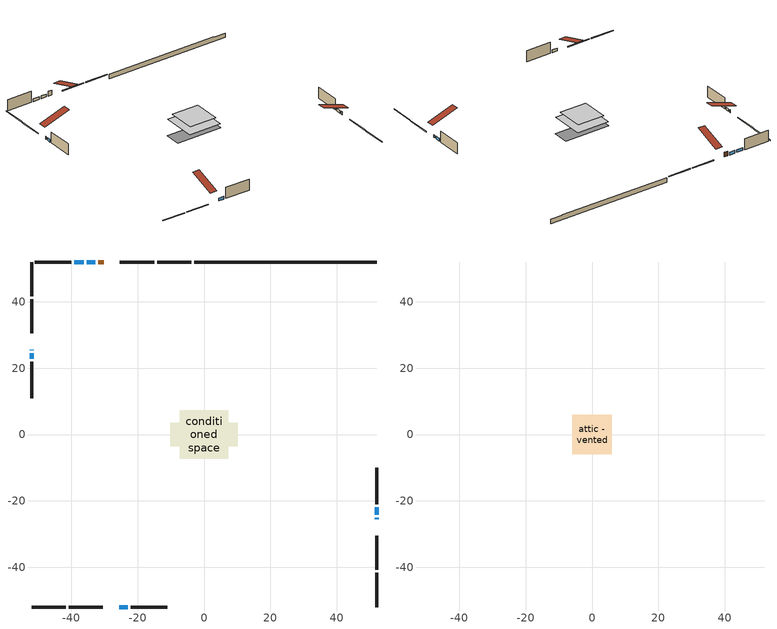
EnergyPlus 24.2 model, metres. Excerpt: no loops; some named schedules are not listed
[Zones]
conditioned space
 floor adiabatic (AdiabaticFloorConstruction): -7.26,-7.26 -7.26,7.26 7.26,7.26 7.26,-7.26 z2.74
 floor foundation (Slab1 construction): -10.2,-3.52 -10.2,3.52 10.2,3.52 10.2,-3.52 z-1.83
 wall outside (RimJoist1 construction): -3.83,51.96 -14.12,51.96 / -51.96,-51.96 -41.68,-51.96 / -51.96,51.96 -51.96,41.68 / 51.96,-51.96 51.96,-41.68 z0.3:0.6
 wall outside (RimJoist2 construction): -15.05,51.96 -25.33,51.96 / -40.75,-51.96 -30.46,-51.96 / -51.96,40.75 -51.96,30.46 / 51.96,-40.75 51.96,-30.46 z0.3:0.6
 wall outside (AdiabaticWallConstruction 1): -30.26,51.96 -31.83,51.96 z0.3:2.33
 wall outside (AdiabaticWallConstruction): -32.76,51.96 -35.3,51.96 / 51.96,-25.53 51.96,-25.05 / -51.96,25.53 -51.96,25.35 / 51.96,-24.13 51.96,-21.98 / -36.23,51.96 -39.09,51.96 / -25.53,-51.96 -22.99,-51.96 / -51.96,24.42 -51.96,22.83 z0.3:1.52
 wall outside (Wall1 construction): -40.02,51.96 -51.03,51.96 / -22.06,-51.96 -11.04,-51.96 / -51.96,21.9 -51.96,10.89 / 51.96,-21.05 51.96,-10.03 z0.3:5.18
 wall foundation (FoundationWall1 construction): -2.9,51.96,-1.83 -2.9,51.96,0.3 46.48,51.96,0.3 46.48,51.96,0.15 51.96,51.96,0.15 51.96,51.96,-1.83
 window (WindowConstruction 4): -32.76,51.96 -35.3,51.96 z0.3:1.52
 window (WindowConstruction 5): 51.96,-25.53 51.96,-25.05 z0.3:1.52
 window (WindowConstruction 6): -51.96,25.53 -51.96,25.35 z0.3:1.52
 window (WindowConstruction): 51.96,-24.12 51.96,-21.98 z0.3:1.52
 window (WindowConstruction 1): -36.23,51.96 -39.09,51.96 z0.3:1.52
 window (WindowConstruction 2): -25.53,-51.96 -22.99,-51.96 z0.3:1.52
 window (WindowConstruction 3): -51.96,24.42 -51.96,22.83 z0.3:1.52
 door (Door): -30.26,51.96 -31.83,51.96 z0.3:2.33
 ceiling adiabatic (AdiabaticFloorConstruction): 7.26,-7.26 7.26,7.26 -7.26,7.26 -7.26,-7.26 z2.74
attic - vented
 floor to conditioned space (Floor1 construction Reversed): -5.99,-5.99 -5.99,5.99 5.99,5.99 5.99,-5.99 z5.18
 roof outside (Roof1 construction): -29.34,51.96,5.18 -29.34,40.3,9.07 -26.26,40.3,9.07 -26.26,51.96,5.18; -26.46,-51.96,5.18 -26.46,-40.3,9.07 -29.53,-40.3,9.07 -29.53,-51.96,5.18; -51.96,26.46,5.18 -40.3,26.46,9.07 -40.3,29.53,9.07 -51.96,29.53,5.18; 51.96,-26.46,5.18 40.3,-26.46,9.07 40.3,-29.53,9.07 51.96,-29.53,5.18
[Building]
Building 1: Terrain=Suburbs
[Site:Location]
Toronto City Centre_ON: Latitude {deg}=43.63; Longitude {deg}=-79.39; Time Zone {hr}=-5; Elevation {m}=77; Keep Site Location Information=Yes
[Site:GroundTemperature:Shallow]
5.01852, 3.26908, 3.12898, 3.95918, 7.29196, 10.6092, 13.4851, 15.3069, 15.4617, 13.9799, 11.1774, 7.9619
[Site:WaterMainsTemperature]
Calculation Method=Schedule; Temperature Schedule=mains temperature schedule
[Material] Roughness=Rough; Thermal Absorptance=0.9
Name | Thickness {m} | Conductivity {W/m-K} | Density {kg/m3} | Specific Heat {J/kg-K} | Solar Absorptance | Visible Absorptance
asphalt or fiberglass shingles | 0.00635 | 0.162714 | 1121.4 | 1465.45 | 0.4 | 0.4
ceiling loosefill ins | 0.0846667 | 0.0480833 | 16.02 | 1046.75 | 0.7 | 0.7
ceiling stud and cavity | 0.1397 | 0.0880546 | 65.682 | 1177.47 | 0.7 | 0.7
concrete 4.0 in. | 0.1016 | 1.803125 | 2242.8 | 837.4 | 0.7 | 0.7
concrete 8.0 in. | 0.2032 | 1.803125 | 2242.8 | 837.4 | 0.7 | 0.7
door material | 0.04445 | 0.053851 | 512.64 | 1214.23 | 0.7 | 0.7
floor covering | 0.0127 | 0.0433444 | 54.468 | 1339.84 | 0.6 | 0.6
floor rigid ins; wall rigid ins | 0.512978 | 0.029427 | 32.04 | 1214.23 | 0.7 | 0.7
floor stud and cavity | 0.1397 | 1.75129 | 37.0049 | 1207.88 | 0.7 | 0.7
furniture material conditioned space 1 | 0.1524 | 0.115458 | 640.8 | 1214.23 | 0.6 | 0.6
gypsum board | 0.0127 | 0.160291 | 801 | 837.4 | 0.6 | 0.6
osb sheathing 0.5 in. | 0.0127 | 0.115458 | 512.64 | 1214.23 | 0.7 | 0.7
osb sheathing 0.75 in. | 0.01905 | 0.115458 | 512.64 | 1214.23 | 0.7 | 0.7
osb sheathing 2.0 in. | 0.0508 | 0.115458 | 512.64 | 1214.23 | 0.7 | 0.7
rim joist stud and cavity | 0.0508 | 0.0451784 | 125.044 | 1163.47 | 0.6 | 0.6
rim joist stud and cavity 1 | 0.0508 | 0.648972 | 50.32683 | 1063.81 | 0.6 | 0.6
wall stud and cavity | 0.1397 | 0.268041 | 139.0536 | 1170.24 | 0.7 | 0.7
wall stud and cavity 1 | 0.0889 | 0.380278 | 52.3479 | 1209.89 | 0.7 | 0.7
wall stud and cavity 2 | 0.0889 | 0.391764 | 83.0341 | 1211.67 | 0.7 | 0.7
wood siding | 0.0254 | 0.102417 | 544.68 | 1172.36 | 0.74 | 0.74
wood siding 1; wood siding 2; wood siding 3 | 0.0254 | 0.102417 | 544.68 | 1172.36 | 0.7 | 0.7
[WindowMaterial:SimpleGlazingSystem]
Name | U-Factor {W/m2-K} | Solar Heat Gain Coefficient
WindowMaterial | 3.304596 | 0.64
WindowMaterial 1 | 3.30232 | 0.65
WindowMaterial 2 | 3.29721 | 0.69
WindowMaterial 3 | 3.30573 | 0.58
WindowMaterial 4 | 3.30687 | 0.54
WindowMaterial 5 | 3.304596 | 0.5
[Construction]
AdiabaticFloorConstruction: floor stud and cavity, floor rigid ins, osb sheathing 0.75 in., floor covering
AdiabaticWallConstruction: wood siding 2, wall rigid ins, wall stud and cavity 1, gypsum board
AdiabaticWallConstruction 1: wood siding 3, wall rigid ins, wall stud and cavity 1, gypsum board
Door: door material
Floor1 construction Reversed: gypsum board, ceiling stud and cavity, ceiling loosefill ins
FoundationWall1 construction: concrete 8.0 in.
furniture construction conditioned space 1: furniture material conditioned space 1
PartitionWallConstruction: gypsum board, wall stud and cavity 2, gypsum board
RimJoist1 construction: wood siding 1, osb sheathing 2.0 in., rim joist stud and cavity
RimJoist2 construction: wood siding 1, rim joist stud and cavity 1
Roof1 construction: asphalt or fiberglass shingles
Slab1 construction: concrete 4.0 in.
Wall1 construction: wood siding, osb sheathing 0.5 in., wall stud and cavity, gypsum board
WindowConstruction: WindowMaterial
WindowConstruction 1: WindowMaterial 1
WindowConstruction 2; WindowConstruction 4: WindowMaterial 2
WindowConstruction 3: WindowMaterial 3
WindowConstruction 5: WindowMaterial 4
WindowConstruction 6: WindowMaterial 5
[Zone] Multiplier=1; Part of Total Floor Area=Yes
Name | Volume {m3}
attic - vented | 90.5429
conditioned space | 890.7
[Space]
Name | Zone | Volume {m3}
attic - vented 1 | attic - vented | 90.5429
conditioned space 1 | conditioned space | 890.7
[ZoneInfiltration:EffectiveLeakageArea]
infil attic - vented 1: Zone or Space=attic - vented 1; Schedule=Always On Discrete; Effective Air Leakage Area {cm2}=6039.58; Stack Coefficient=0.000270395; Wind Coefficient=1.11101e-05
[ZoneMixing]
whole house fan mix: Zone or Space=attic - vented; Schedule=Always On Continuous; Design Flow Rate Calculation Method=Flow/Zone; Design Flow Rate {m3/s}=0; Source Zone or Space=conditioned space
[SurfaceProperty:ExposedFoundationPerimeter]
Slab1: Exposed Perimeter Calculation Method=TotalExposedPerimeter; Total Exposed Perimeter {m}=54.865
[InternalMass] Zone or ZoneList=conditioned space; Space or SpaceList=conditioned space 1
Name | Construction | Surface Area {m2}
furniture mass conditioned space 1 | furniture construction conditioned space 1 | 141.816
partition wall mass | PartitionWallConstruction | 354.54
[Lights]
interior lighting: Zone or ZoneList or Space or SpaceList=conditioned space 1; Schedule=interior lighting schedule; Design Level Calculation Method=LightingLevel; Lighting Level {W}=343.2; Return Air Fraction=0; Fraction Radiant=0.6; Fraction Visible=0.2; Fraction Replaceable=1
[People]
occupants: Zone or ZoneList or Space or SpaceList=conditioned space 1; Number of People Schedule=occupants schedule; Number of People Calculation Method=People; Number of People=3; Fraction Radiant=0.314171; Sensible Heat Fraction=0.56303; Activity Level Schedule=occupants activity schedule; Carbon Dioxide Generation Rate {m3/s-W}=0; Enable ASHRAE 55 Comfort Warnings=No; Mean Radiant Temperature Calculation Type=EnclosureAveraged
[ElectricEquipment] Zone or ZoneList or Space or SpaceList=conditioned space 1; Design Level Calculation Method=EquipmentLevel
Name | Schedule | Design Level {W} | Fraction Latent | Fraction Radiant | Fraction Lost
clothes dryer | clothes dryer schedule | 140.772 | 0.015 | 0.081 | 0.85
clothes washer | clothes washer schedule | 32.1985 | 0.03 | 0.162 | 0.7
cooking range | cooking range schedule | 215.147 | 0.08 | 0.432 | 0.2
dishwasher | dishwasher schedule | 66.8632 | 0.3 | 0.18 | 0.4
fridge | fridge schedule | 72.9452 | 0 | 0.6 | 0
mech vent bath fan 0 | mech vent bath fan 0 schedule | 50.2 | 0 | 0 | 1
mech vent house fan | mech vent house fan schedule | 0 | 0 | 0 | 1
mech vent house fan cfis | mech vent house fan cfis schedule | 0 | 0 | 0 | 0
mech vent range fan 0 | mech vent range fan 0 schedule | 57 | 0 | 0 | 1
misc plug loads | misc plug loads schedule | 494.7 | 0.045 | 0.513 | 0.1
whole house fan | Always On Discrete | 0 | 0 | 0 | 1
[OtherEquipment] Zone or ZoneList or Space or SpaceList=conditioned space 1; Design Level Calculation Method=EquipmentLevel
Name | Fuel Type | Schedule | Design Level {W} | Fraction Latent | Fraction Radiant | Fraction Lost
clothes dryer 1 | Electricity | clothes dryer schedule | 0 | 0.015 | 0.081 | 0.85
cooking range 1 | Electricity | cooking range schedule | 0 | 0.08 | 0.432 | 0.2
general water use latent | None | general water use schedule | 62.594 | 1 | 0 | 0
general water use sensible | None | general water use schedule | -61.6891 | 0 | 0.6 | 0
mech vent house fan latent load | None | Always On Discrete | 0 | 1 | 0 | 0
mech vent house fan sensible load | None | Always On Discrete | 0 | 0 | 0 | 0
water heater energy adjustment1 | NaturalGas | Always On Discrete | 0.01 | 0 | 0 | 1
[ZoneInfiltration:DesignFlowRate] Zone or ZoneList or Space or SpaceList=conditioned space 1; Schedule=Always On Discrete; Design Flow Rate Calculation Method=Flow/Zone; Design Flow Rate {m3/s}=0
infil flow; natural vent flow; whole house fan flow
[AvailabilityManager:Scheduled]
central ac and furnace airloop Availability Manager: Schedule=Always On Discrete
[Foundation:Kiva]
Foundation Kiva 1: Initial Indoor Air Temperature {C}=18; Wall Height Above Grade {m}=0.300015; Wall Depth Below Slab {m}=0.2032
[Foundation:Kiva:Settings]
Soil Conductivity {W/m-K}=0.849921; Soil Density {kg/m3}=1842.3; Soil Specific Heat {J/kg-K}=418.7; Ground Solar Absorptivity=0.9; Ground Thermal Absorptivity=0.9; Ground Surface Roughness {m}=0.03; Far-Field Width {m}=40; Deep-Ground Boundary Condition=ZeroFlux; Deep-Ground Depth {m}=40; Minimum Cell Dimension {m}=0.2; Maximum Cell Growth Coefficient=3; Simulation Timestep=Timestep
[Exterior:Lights]
exterior lighting: Schedule=exterior lighting schedule; Design Level {W}=75.6
[EnergyManagementSystem:GlobalVariable]
central_ac_and_furnace_airloop_Fan_RTF
infil_program_Qfan
infil_program_Qinf
natural_vent_program_Qnv
natural_vent_program_Qwhf
[EnergyManagementSystem:Sensor]
Name | Output:Variable or Output:Meter Index Key | Output:Variable or Output:Meter
airflow_gain | infil flow | Infiltration Sensible Heat Gain Energy
airflow_gain_1 | natural vent flow | Infiltration Sensible Heat Gain Energy
airflow_gain_2 | whole house fan flow | Infiltration Sensible Heat Gain Energy
airflow_loss | infil flow | Infiltration Sensible Heat Loss Energy
airflow_loss_1 | natural vent flow | Infiltration Sensible Heat Loss Energy
airflow_loss_2 | whole house fan flow | Infiltration Sensible Heat Loss Energy
clg_load_cond |  | Cooling:EnergyTransfer:Zone:CONDITIONED SPACE
clg_sp_s; clg_sp_s_1 | cooling setpoint | Schedule Value
clothes_dryer_exhaust_0_sch_s | clothes dryer exhaust 0 schedule | Schedule Value
cool_season | cooling season schedule | Schedule Value
htg_load_cond |  | Heating:EnergyTransfer:Zone:CONDITIONED SPACE
htg_sp_s; htg_sp_s_1 | heating setpoint | Schedule Value
ig_ee_conv | clothes dryer | Electric Equipment Convective Heating Energy
ig_ee_conv_2 | cooking range | Electric Equipment Convective Heating Energy
ig_ee_conv_4 | fridge | Electric Equipment Convective Heating Energy
ig_ee_conv_5 | misc plug loads | Electric Equipment Convective Heating Energy
ig_ee_conv_6 | whole house fan | Electric Equipment Convective Heating Energy
ig_ee_rad | clothes dryer | Electric Equipment Radiant Heating Energy
ig_ee_rad_2 | cooking range | Electric Equipment Radiant Heating Energy
ig_ee_rad_4 | fridge | Electric Equipment Radiant Heating Energy
ig_ee_rad_5 | misc plug loads | Electric Equipment Radiant Heating Energy
ig_ee_rad_6 | whole house fan | Electric Equipment Radiant Heating Energy
ig_lgt_conv | interior lighting | Lights Convective Heating Energy
ig_lgt_rad | interior lighting | Lights Radiant Heating Energy
ig_lgt_vis | interior lighting | Lights Visible Radiation Heating Energy
ig_oe_conv | clothes dryer 1 | Other Equipment Convective Heating Energy
ig_oe_conv_1 | cooking range 1 | Other Equipment Convective Heating Energy
ig_oe_conv_2 | general water use latent | Other Equipment Convective Heating Energy
ig_oe_conv_3 | general water use sensible | Other Equipment Convective Heating Energy
ig_oe_conv_4 | water heater energy adjustment1 | Other Equipment Convective Heating Energy
ig_oe_rad | clothes dryer 1 | Other Equipment Radiant Heating Energy
ig_oe_rad_1 | cooking range 1 | Other Equipment Radiant Heating Energy
ig_oe_rad_2 | general water use latent | Other Equipment Radiant Heating Energy
ig_oe_rad_3 | general water use sensible | Other Equipment Radiant Heating Energy
ig_oe_rad_4 | water heater energy adjustment1 | Other Equipment Radiant Heating Energy
ig_ppl_conv | occupants | People Convective Heating Energy
ig_ppl_rad | occupants | People Radiant Heating Energy
im_conv | furniture mass conditioned space 1 | Surface Inside Face Convection Heat Gain Energy
im_conv_1 | partition wall mass | Surface Inside Face Convection Heat Gain Energy
im_ig | furniture mass conditioned space 1 | Surface Inside Face Internal Gains Radiation Heat Gain Energy
im_ig_1 | partition wall mass | Surface Inside Face Internal Gains Radiation Heat Gain Energy
im_lgt | furniture mass conditioned space 1 | Surface Inside Face Lights Radiation Heat Gain Energy
im_lgt_1 | partition wall mass | Surface Inside Face Lights Radiation Heat Gain Energy
im_sol | furniture mass conditioned space 1 | Surface Inside Face Solar Radiation Heat Gain Energy
im_sol_1 | partition wall mass | Surface Inside Face Solar Radiation Heat Gain Energy
im_surf | furniture mass conditioned space 1 | Surface Inside Face Net Surface Thermal Radiation Heat Gain Energy
im_surf_1 | partition wall mass | Surface Inside Face Net Surface Thermal Radiation Heat Gain Energy
mech_vent_bath_fan_0_sch_s | mech vent bath fan 0 schedule | Schedule Value
mech_vent_range_fan_0_sch_s | mech vent range fan 0 schedule | Schedule Value
mv_conv | mech vent bath fan 0 | Electric Equipment Convective Heating Energy
mv_conv_1 | mech vent house fan | Electric Equipment Convective Heating Energy
mv_conv_2 | mech vent house fan cfis | Electric Equipment Convective Heating Energy
mv_conv_3 | mech vent range fan 0 | Electric Equipment Convective Heating Energy
mv_conv_4 | mech vent house fan latent load | Other Equipment Convective Heating Energy
mv_conv_5 | mech vent house fan sensible load | Other Equipment Convective Heating Energy
mv_rad | mech vent bath fan 0 | Electric Equipment Radiant Heating Energy
mv_rad_1 | mech vent house fan | Electric Equipment Radiant Heating Energy
mv_rad_2 | mech vent house fan cfis | Electric Equipment Radiant Heating Energy
mv_rad_3 | mech vent range fan 0 | Electric Equipment Radiant Heating Energy
mv_rad_4 | mech vent house fan latent load | Other Equipment Radiant Heating Energy
mv_rad_5 | mech vent house fan sensible load | Other Equipment Radiant Heating Energy
natural_vent_s | natural vent schedule | Schedule Value
out_pb_s |  | Site Outdoor Air Barometric Pressure
out_wt_s |  | Site Outdoor Air Humidity Ratio
site_vw_s |  | Site Wind Speed
ss_back_out | Window11 | Surface Window Shortwave from Zone Back Out Window Heat Transfer Rate
ss_back_out_1 | Window14 | Surface Window Shortwave from Zone Back Out Window Heat Transfer Rate
ss_back_out_2 | Window16 | Surface Window Shortwave from Zone Back Out Window Heat Transfer Rate
ss_back_out_3 | Window2 | Surface Window Shortwave from Zone Back Out Window Heat Transfer Rate
ss_back_out_4 | Window4 | Surface Window Shortwave from Zone Back Out Window Heat Transfer Rate
ss_back_out_5 | Window6 | Surface Window Shortwave from Zone Back Out Window Heat Transfer Rate
ss_back_out_6 | Window7 | Surface Window Shortwave from Zone Back Out Window Heat Transfer Rate
ss_conv | Door1 | Surface Inside Face Convection Heat Gain Energy
ss_conv_1 | Window11 | Surface Inside Face Convection Heat Gain Energy
ss_conv_2 | Window14 | Surface Inside Face Convection Heat Gain Energy
ss_conv_3 | Window16 | Surface Inside Face Convection Heat Gain Energy
ss_conv_4 | Window2 | Surface Inside Face Convection Heat Gain Energy
ss_conv_5 | Window4 | Surface Inside Face Convection Heat Gain Energy
ss_conv_6 | Window6 | Surface Inside Face Convection Heat Gain Energy
ss_conv_7 | Window7 | Surface Inside Face Convection Heat Gain Energy
ss_ig | Door1 | Surface Inside Face Internal Gains Radiation Heat Gain Energy
ss_ig_1 | Window11 | Surface Inside Face Internal Gains Radiation Heat Gain Energy
ss_ig_2 | Window14 | Surface Inside Face Internal Gains Radiation Heat Gain Energy
ss_ig_3 | Window16 | Surface Inside Face Internal Gains Radiation Heat Gain Energy
ss_ig_4 | Window2 | Surface Inside Face Internal Gains Radiation Heat Gain Energy
ss_ig_5 | Window4 | Surface Inside Face Internal Gains Radiation Heat Gain Energy
ss_ig_6 | Window6 | Surface Inside Face Internal Gains Radiation Heat Gain Energy
ss_ig_7 | Window7 | Surface Inside Face Internal Gains Radiation Heat Gain Energy
ss_lgt | Door1 | Surface Inside Face Lights Radiation Heat Gain Energy
ss_sol | Door1 | Surface Inside Face Solar Radiation Heat Gain Energy
ss_surf | Door1 | Surface Inside Face Net Surface Thermal Radiation Heat Gain Energy
ss_surf_1 | Window11 | Surface Inside Face Net Surface Thermal Radiation Heat Gain Energy
ss_surf_2 | Window14 | Surface Inside Face Net Surface Thermal Radiation Heat Gain Energy
ss_surf_3 | Window16 | Surface Inside Face Net Surface Thermal Radiation Heat Gain Energy
ss_surf_4 | Window2 | Surface Inside Face Net Surface Thermal Radiation Heat Gain Energy
ss_surf_5 | Window4 | Surface Inside Face Net Surface Thermal Radiation Heat Gain Energy
ss_surf_6 | Window6 | Surface Inside Face Net Surface Thermal Radiation Heat Gain Energy
ss_surf_7 | Window7 | Surface Inside Face Net Surface Thermal Radiation Heat Gain Energy
ss_trans_in | Window11 | Surface Window Transmitted Solar Radiation Rate
ss_trans_in_1 | Window14 | Surface Window Transmitted Solar Radiation Rate
ss_trans_in_2 | Window16 | Surface Window Transmitted Solar Radiation Rate
ss_trans_in_3 | Window2 | Surface Window Transmitted Solar Radiation Rate
ss_trans_in_4 | Window4 | Surface Window Transmitted Solar Radiation Rate
ss_trans_in_5 | Window6 | Surface Window Transmitted Solar Radiation Rate
ss_trans_in_6 | Window7 | Surface Window Transmitted Solar Radiation Rate
ss_trans_out | Window11 | Surface Inside Face Initial Transmitted Diffuse Transmitted Out Window Solar Radiation Rate
ss_trans_out_1 | Window14 | Surface Inside Face Initial Transmitted Diffuse Transmitted Out Window Solar Radiation Rate
ss_trans_out_2 | Window16 | Surface Inside Face Initial Transmitted Diffuse Transmitted Out Window Solar Radiation Rate
ss_trans_out_3 | Window2 | Surface Inside Face Initial Transmitted Diffuse Transmitted Out Window Solar Radiation Rate
ss_trans_out_4 | Window4 | Surface Inside Face Initial Transmitted Diffuse Transmitted Out Window Solar Radiation Rate
ss_trans_out_5 | Window6 | Surface Inside Face Initial Transmitted Diffuse Transmitted Out Window Solar Radiation Rate
ss_trans_out_6 | Window7 | Surface Inside Face Initial Transmitted Diffuse Transmitted Out Window Solar Radiation Rate
s_conv | Floor1 | Surface Inside Face Convection Heat Gain Energy
s_conv_1 | FoundationWall1 | Surface Inside Face Convection Heat Gain Energy
s_conv_10 | RimJoist2:270 | Surface Inside Face Convection Heat Gain Energy
s_conv_11 | RimJoist2:90 | Surface Inside Face Convection Heat Gain Energy
s_conv_12 | Slab1 | Surface Inside Face Convection Heat Gain Energy
s_conv_13 | Wall1:0 | Surface Inside Face Convection Heat Gain Energy
s_conv_14 | Wall1:180 | Surface Inside Face Convection Heat Gain Energy
s_conv_15 | Wall1:270 | Surface Inside Face Convection Heat Gain Energy
s_conv_16 | Wall1:90 | Surface Inside Face Convection Heat Gain Energy
s_conv_2 | inferred conditioned ceiling | Surface Inside Face Convection Heat Gain Energy
s_conv_3 | inferred conditioned floor | Surface Inside Face Convection Heat Gain Energy
s_conv_4 | RimJoist1:0 | Surface Inside Face Convection Heat Gain Energy
s_conv_5 | RimJoist1:180 | Surface Inside Face Convection Heat Gain Energy
s_conv_6 | RimJoist1:270 | Surface Inside Face Convection Heat Gain Energy
s_conv_7 | RimJoist1:90 | Surface Inside Face Convection Heat Gain Energy
s_conv_8 | RimJoist2:0 | Surface Inside Face Convection Heat Gain Energy
s_conv_9 | RimJoist2:180 | Surface Inside Face Convection Heat Gain Energy
s_ig | Floor1 | Surface Inside Face Internal Gains Radiation Heat Gain Energy
s_ig_1 | FoundationWall1 | Surface Inside Face Internal Gains Radiation Heat Gain Energy
s_ig_10 | RimJoist2:270 | Surface Inside Face Internal Gains Radiation Heat Gain Energy
s_ig_11 | RimJoist2:90 | Surface Inside Face Internal Gains Radiation Heat Gain Energy
s_ig_12 | Slab1 | Surface Inside Face Internal Gains Radiation Heat Gain Energy
s_ig_13 | Wall1:0 | Surface Inside Face Internal Gains Radiation Heat Gain Energy
s_ig_14 | Wall1:180 | Surface Inside Face Internal Gains Radiation Heat Gain Energy
s_ig_15 | Wall1:270 | Surface Inside Face Internal Gains Radiation Heat Gain Energy
s_ig_16 | Wall1:90 | Surface Inside Face Internal Gains Radiation Heat Gain Energy
s_ig_2 | inferred conditioned ceiling | Surface Inside Face Internal Gains Radiation Heat Gain Energy
s_ig_3 | inferred conditioned floor | Surface Inside Face Internal Gains Radiation Heat Gain Energy
s_ig_4 | RimJoist1:0 | Surface Inside Face Internal Gains Radiation Heat Gain Energy
s_ig_5 | RimJoist1:180 | Surface Inside Face Internal Gains Radiation Heat Gain Energy
s_ig_6 | RimJoist1:270 | Surface Inside Face Internal Gains Radiation Heat Gain Energy
s_ig_7 | RimJoist1:90 | Surface Inside Face Internal Gains Radiation Heat Gain Energy
s_ig_8 | RimJoist2:0 | Surface Inside Face Internal Gains Radiation Heat Gain Energy
s_ig_9 | RimJoist2:180 | Surface Inside Face Internal Gains Radiation Heat Gain Energy
s_lgt | Floor1 | Surface Inside Face Lights Radiation Heat Gain Energy
s_lgt_1 | FoundationWall1 | Surface Inside Face Lights Radiation Heat Gain Energy
s_lgt_10 | RimJoist2:270 | Surface Inside Face Lights Radiation Heat Gain Energy
s_lgt_11 | RimJoist2:90 | Surface Inside Face Lights Radiation Heat Gain Energy
s_lgt_12 | Slab1 | Surface Inside Face Lights Radiation Heat Gain Energy
s_lgt_13 | Wall1:0 | Surface Inside Face Lights Radiation Heat Gain Energy
s_lgt_14 | Wall1:180 | Surface Inside Face Lights Radiation Heat Gain Energy
s_lgt_15 | Wall1:270 | Surface Inside Face Lights Radiation Heat Gain Energy
s_lgt_16 | Wall1:90 | Surface Inside Face Lights Radiation Heat Gain Energy
s_lgt_2 | inferred conditioned ceiling | Surface Inside Face Lights Radiation Heat Gain Energy
s_lgt_3 | inferred conditioned floor | Surface Inside Face Lights Radiation Heat Gain Energy
s_lgt_4 | RimJoist1:0 | Surface Inside Face Lights Radiation Heat Gain Energy
s_lgt_5 | RimJoist1:180 | Surface Inside Face Lights Radiation Heat Gain Energy
s_lgt_6 | RimJoist1:270 | Surface Inside Face Lights Radiation Heat Gain Energy
s_lgt_7 | RimJoist1:90 | Surface Inside Face Lights Radiation Heat Gain Energy
s_lgt_8 | RimJoist2:0 | Surface Inside Face Lights Radiation Heat Gain Energy
s_lgt_9 | RimJoist2:180 | Surface Inside Face Lights Radiation Heat Gain Energy
s_sol | Floor1 | Surface Inside Face Solar Radiation Heat Gain Energy
s_sol_1 | FoundationWall1 | Surface Inside Face Solar Radiation Heat Gain Energy
s_sol_10 | RimJoist2:270 | Surface Inside Face Solar Radiation Heat Gain Energy
s_sol_11 | RimJoist2:90 | Surface Inside Face Solar Radiation Heat Gain Energy
s_sol_12 | Slab1 | Surface Inside Face Solar Radiation Heat Gain Energy
s_sol_13 | Wall1:0 | Surface Inside Face Solar Radiation Heat Gain Energy
s_sol_14 | Wall1:180 | Surface Inside Face Solar Radiation Heat Gain Energy
s_sol_15 | Wall1:270 | Surface Inside Face Solar Radiation Heat Gain Energy
s_sol_16 | Wall1:90 | Surface Inside Face Solar Radiation Heat Gain Energy
s_sol_2 | inferred conditioned ceiling | Surface Inside Face Solar Radiation Heat Gain Energy
s_sol_3 | inferred conditioned floor | Surface Inside Face Solar Radiation Heat Gain Energy
s_sol_4 | RimJoist1:0 | Surface Inside Face Solar Radiation Heat Gain Energy
s_sol_5 | RimJoist1:180 | Surface Inside Face Solar Radiation Heat Gain Energy
s_sol_6 | RimJoist1:270 | Surface Inside Face Solar Radiation Heat Gain Energy
s_sol_7 | RimJoist1:90 | Surface Inside Face Solar Radiation Heat Gain Energy
s_sol_8 | RimJoist2:0 | Surface Inside Face Solar Radiation Heat Gain Energy
s_sol_9 | RimJoist2:180 | Surface Inside Face Solar Radiation Heat Gain Energy
s_surf | Floor1 | Surface Inside Face Net Surface Thermal Radiation Heat Gain Energy
s_surf_1 | FoundationWall1 | Surface Inside Face Net Surface Thermal Radiation Heat Gain Energy
s_surf_10 | RimJoist2:270 | Surface Inside Face Net Surface Thermal Radiation Heat Gain Energy
s_surf_11 | RimJoist2:90 | Surface Inside Face Net Surface Thermal Radiation Heat Gain Energy
s_surf_12 | Slab1 | Surface Inside Face Net Surface Thermal Radiation Heat Gain Energy
s_surf_13 | Wall1:0 | Surface Inside Face Net Surface Thermal Radiation Heat Gain Energy
s_surf_14 | Wall1:180 | Surface Inside Face Net Surface Thermal Radiation Heat Gain Energy
